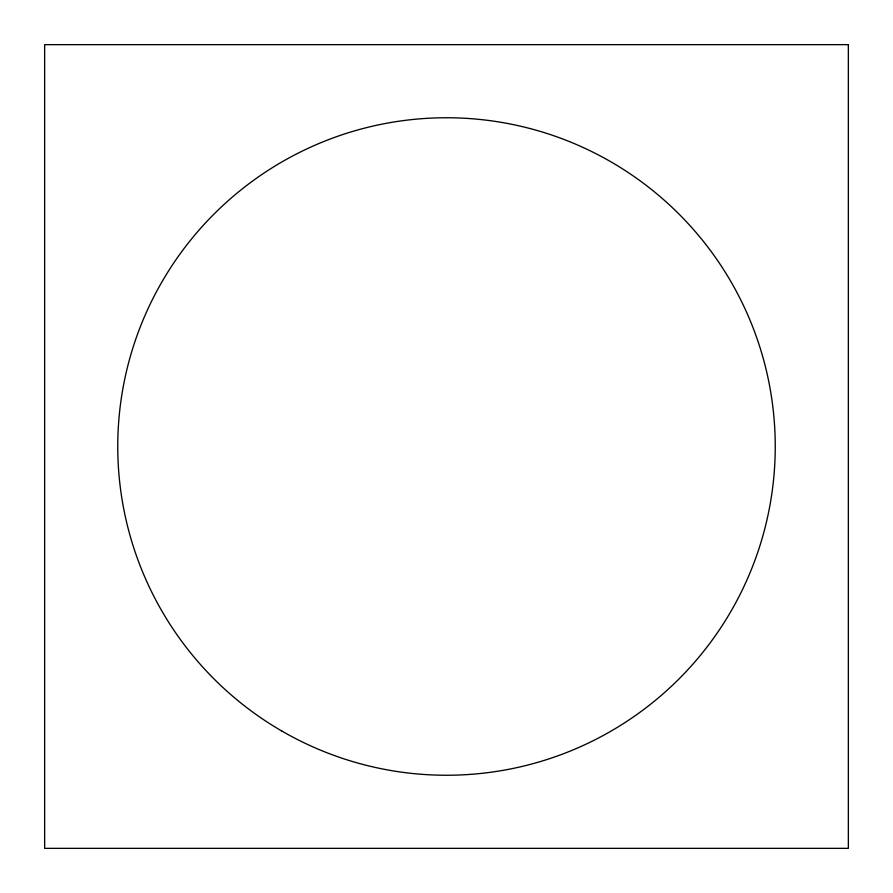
<?xml version="1.0" encoding="UTF-8"?>
<svg xmlns="http://www.w3.org/2000/svg" width="893" height="893" viewBox="0 0 893 893"><rect width="100%" height="100%" fill="white"/><g stroke="black" fill="none" stroke-linecap="round" stroke-linejoin="round"><path stroke-width="1.34" d="M848.35 44.65L44.65 44.65L44.65 848.35L848.35 848.35L848.35 44.65M282.121 731.2A328.747 328.747 0 0 0 775.247 446.5A328.747 328.747 0 0 0 282.121 161.8A328.747 328.747 0 0 0 282.121 731.2"/></g></svg>
